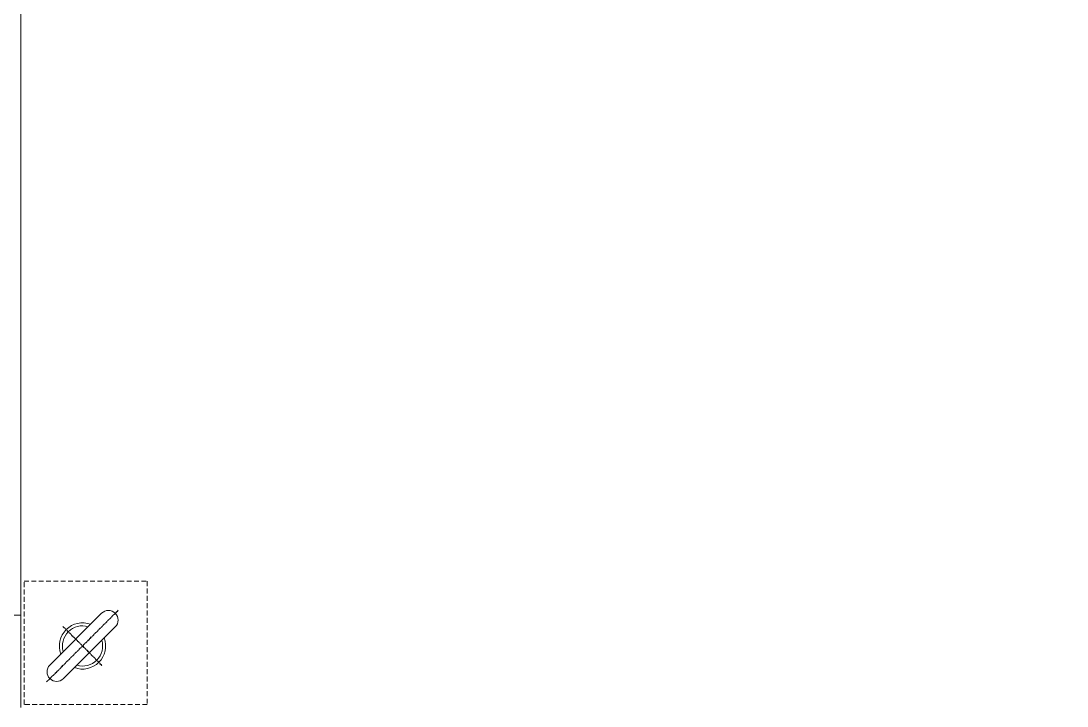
# Model space of a CAD drawing. Header units: millimetres. Extents: x -32759 to 129432, y 390 to 54305.
# Drawn here: x 14912 to 15592, y 23304 to 23749 of the extents above; entities that cross this region are included whole.
import ezdxf

# ---------------------------------------------------------------- set-up
doc = ezdxf.new("R2010")
doc.units = ezdxf.units.MM
for name, pattern in [('CENTER', [2, 1.25, -0.25, 0.25, -0.25]), ('HIDDEN2', [4.7625, 3.175, -1.5875]), ('PHANTOMX2', [5, 2.5, -0.5, 0.5, -0.5, 0.5, -0.5])]:
    doc.linetypes.add(name, pattern=pattern)
doc.layers.add('_BODY', color=7, linetype='Continuous', lineweight=13)
doc.layers.add('CENTER', color=1, linetype='CENTER')
doc.styles.get("Standard").update_dxf_attribs({"font": 'arial.ttf'})
doc.dimstyles.new('AM_ISO$0', dxfattribs={"dimtxt": 3.5, "dimasz": 3.5, "dimexe": 1, "dimexo": 1, "dimgap": 1.5, "dimtad": 1, "dimdsep": 46, "dimtxsty": 'Standard', "dimcen": 0, "dimclrd": 256, "dimclre": 256, "dimclrt": 2, "dimadec": 0, "dimazin": 2, "dimtp": 0.1, "dimtm": 0.1, "dimtfac": 0.71, "dimtdec": 3, "dimtmove": 0, "dimatfit": 3, "dimfxl": 1, "dimlwd": -1, "dimlwe": -1, "dimarcsym": 1})

# ---------------------------------------------------------------- blocks, each defined once
blk = doc.blocks.new('3V55ET4R6Y')
blk.add_lwpolyline([(9567.19, -68819.33, -1), (9567.19, -68806.83), (9614.69, -68806.83, -1), (9614.69, -68819.33), (9567.19, -68819.33)], format="xyb")
for radius, start, end in [(15, 24.62432, 155.37568), (13.06, 28.59046, 151.40954), (15, 204.62432, 335.37568), (13.06, 208.59046, 331.40954)]:
    blk.add_arc((9590.94, -68813.08), radius, start, end)
at = {"layer": 'CENTER'}
for p, q in [((9590.94, -68795.08), (9590.94, -68831.08)), ((9557.94, -68813.08), (9623.94, -68813.08))]:
    blk.add_line(p, q, dxfattribs=at)
blk = doc.blocks.new('sdfgdgsgfsd')
at = {"color": 3}
for p, q in [((145180.15, 7116.72), (145180.15, 6016.72)), ((145180.15, 7116.72), (145180.15, 6016.72)), ((145207.78, 6035.51), (145241.36, 6069.1)), ((145207.78, 6035.51), (145241.36, 6069.1))]:
    blk.add_line(p, q, dxfattribs=at)
at = {"color": 2, "linetype": 'HIDDEN2'}
for p, q in [((145182.15, 6018.72), (145182.15, 6098.72)), ((145182.15, 6098.72), (145262.15, 6098.72)), ((145262.15, 6098.72), (145262.15, 6018.72)), ((145262.15, 6018.72), (145182.15, 6018.72))]:
    blk.add_line(p, q, dxfattribs=at)
at = {"color": 6, "linetype": 'PHANTOMX2', "ltscale": 100}
blk.add_arc((145180.15, 7056.72), 980, 180, 270, dxfattribs=at)
at = {"rotation": 44.99999999999999}
blk.add_blockref('3V55ET4R6Y', (89780.14, 47933.1), dxfattribs=at)
blk = doc.blocks.new('sdfgsdfgcxvxbxcv')
blk.add_blockref('sdfgdgsgfsd', (118076.127, 130006.408))
blk = doc.blocks.new('*D1347')
at = {"linetype": 'ByBlock', "ltscale": 0.5, "transparency": 16777216}
for p, q in [((97795.9, 10985.17), (97795.9, 11000.15)), ((97868.4, 10999.15), (97799.4, 10999.15)), ((97871.9, 10895.35), (97871.9, 11000.15))]:
    blk.add_line(p, q, dxfattribs=at)
at = {"ltscale": 0.5, "transparency": 16777216}
for points in [[(97799.4, 10998.57), (97799.4, 10999.73), (97795.9, 10999.15)], [(97868.4, 10998.57), (97868.4, 10999.73), (97871.9, 10999.15)]]:
    blk.add_solid(points, dxfattribs=at)
at = {"layer": 'Defpoints', "color": 0, "ltscale": 0.5, "transparency": 16777216}
for p in [(97795.9, 10999.15), (97795.9, 10984.17), (97871.9, 10894.35)]:
    blk.add_point(p, dxfattribs=at)
at = {"color": 2, "ltscale": 0.5, "transparency": 16777216, "insert": (97833.9, 10995.86), "char_height": 3.5, "attachment_point": 5, "rotation": 180}
blk.add_mtext('76', dxfattribs=at)
blk = doc.blocks.new('y8e5ey')
at = {"ltscale": 0.5}
dim = blk.add_linear_dim(base=(97795.895, 10999.148), p1=(97871.895, 10894.349), p2=(97795.895, 10984.17), angle=180, dimstyle='AM_ISO$0', dxfattribs=at)
dim.commit()
dim.dimension.update_dxf_attribs({"geometry": '*D1347', "text_midpoint": (97833.895, 10995.861)})
blk = doc.blocks.new('2')
at = {"color": 6, "xscale": -1}
blk.add_blockref('y8e5ey', (121155.752, -6800.077), dxfattribs=at)
blk = doc.blocks.new('dfsgxcvbxcbxcvbxcbv')
blk.add_blockref('2', (329352.025, 132259.335))

msp = doc.modelspace()

# ---------------------------------------------------------------- block references
at = {"layer": '_BODY'}
for name in ['sdfgsdfgcxvxbxcv', 'dfsgxcvbxcbxcvbxcbv']:
    msp.add_blockref(name, (-248343.91, -112719.97), dxfattribs=at)

doc.saveas('drawing.dxf')
